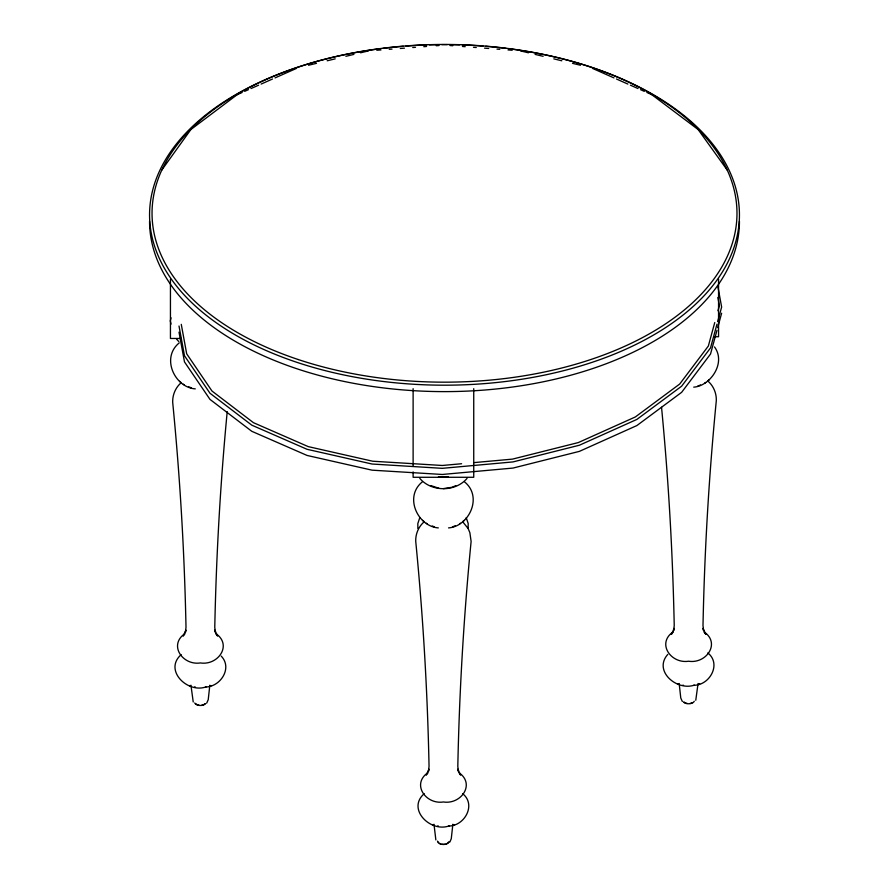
<?xml version="1.0" encoding="UTF-8"?>
<svg xmlns="http://www.w3.org/2000/svg" width="889" height="889" viewBox="0 0 889 889"><rect width="100%" height="100%" fill="white"/><g stroke="black" fill="none" stroke-linecap="round" stroke-linejoin="round"><path stroke-width="1.33" d="M227.217 411.618C220.361 483.316 216.271 555.269 214.771 627.267L215.36 632.346L214.849 630.101L217.594 636.057L215.816 633.579C232.596 644.981 218.127 665.717 200.392 662.938C182.656 665.717 168.188 644.981 184.968 633.579L183.19 636.057L185.934 630.101L185.423 632.346L186.001 627.267C184.468 552.191 180.023 477.171 172.699 402.428C172.399 395.116 175.433 387.715 180.978 382.903M209.826 685.208L208.226 699.721L206.648 703.21M452.868 824.247L451.268 838.749L449.856 842.039M698.054 683.497L695.776 700.254M459.446 773.441L460.624 775.086L457.879 769.141L458.391 771.374L457.813 766.296C459.346 691.22 463.791 616.199 471.114 541.457L469.87 532.689L468.125 528.499L468.192 523.543L466.225 517.642M171.044 317.784L170.321 320.962L171.044 324.129M714.756 322.518L708.355 346.032L679.696 384.037L635.335 416.963L578.294 442.578L512.464 459.124L473.97 462.613M717.945 310.772L719.368 305.538L717.89 297.504M716.979 324.163L710.533 347.877L681.63 386.193L636.891 419.408L579.372 445.233L512.997 461.924L442.278 468.336L372.047 464.025L307.072 449.301L251.798 425.164L209.982 393.249L184.479 355.744L179.011 326.007M717.701 321.529L721.635 307.049L717.912 286.769M716.979 330.308L710.533 354.022L681.63 392.338L636.891 425.553L579.372 451.379L512.997 468.07L442.278 474.47L372.047 470.17L307.072 455.446L251.798 431.309L209.982 399.394L184.479 361.89L179.011 332.153M717.701 327.674L721.635 313.195M419.797 517.642L417.83 523.543L417.863 528.488M161.687 170.199L190.935 129.438M667.795 654.382C653.004 670.917 676.829 691.197 694.331 685.141M467.069 478.371C455.435 492.128 431.421 492.128 419.786 478.371M448.534 527.899C468.892 526.532 483.149 496.918 464.569 481.905M693.72 387.148C710.233 386.093 726.391 362.956 714.5 346.932M181.178 654.637C163.443 670.139 187.568 693.676 206.104 686.864M424.209 793.677C406.484 809.179 430.609 832.704 449.145 825.892M179.245 342.876C160.665 357.889 174.922 387.504 195.28 388.871M422.286 481.905C403.706 496.918 417.963 526.532 438.321 527.899M424.02 521.932C418.475 526.755 415.43 534.145 415.741 541.457C423.064 616.199 427.509 691.22 429.043 766.296L428.465 771.374L428.976 769.141L426.231 775.086L428.009 772.608C411.229 784.009 425.687 804.745 443.422 801.978C461.169 804.745 475.626 784.009 458.846 772.608M190.802 129.583L237.352 94.545M463.125 521.21L464.28 520.354M708.3 380.459L709.455 379.603M459.502 523.932L460.446 523.232M704.688 383.181L705.633 382.481M455.312 525.721L452.479 526.921M700.499 384.981L697.665 386.17M237.074 94.712L242.13 92.478M244.664 91.356L248.464 89.667M250.998 88.544L258.588 85.188M261.122 84.066L272.512 79.021M275.045 77.899L296.559 68.364M455.768 485.661L452.145 487.261L443.422 488.617M205.481 687.008C220.505 686.93 232.796 667.983 221.205 656.093M693.698 685.297C709.778 685.452 721.724 663.916 707.822 652.926M448.512 826.037C464.591 826.203 476.537 804.667 462.647 793.677M308.505 65.253L316.517 63.33M327.196 60.774L335.197 58.863M345.877 56.307L353.889 54.396M360.567 52.795L368.579 50.884M210.215 685.875L211.438 685.586M698.443 684.152L699.654 683.863M453.257 824.903L454.468 824.614M461.591 463.736L442.333 465.48L372.691 461.224L308.261 446.622L253.443 422.675L211.982 391.027L186.69 353.833L181.267 324.341M376.803 50.262L381.003 49.94M389.238 49.317L392.038 49.095M400.294 48.473L404.462 48.15M412.729 47.528L415.507 47.317M423.775 46.684L426.553 46.472M436.21 45.739L438.977 45.528M448.467 476.971L438.388 476.971M714.423 336.742L718.556 336.742L718.556 279.002M181.356 338.465L170.444 338.465L170.444 279.335M450.023 45.528L452.79 45.739M462.447 46.472L465.225 46.684M473.493 47.317L476.271 47.528M484.538 48.15L488.706 48.473M496.962 49.095L499.762 49.317M507.997 49.94L512.197 50.262M677.562 683.863L678.785 684.152M682.896 685.141L683.519 685.297M194.669 686.864L195.302 687.008M189.346 685.586L190.557 685.875M432.387 824.614L433.599 824.903M437.71 825.892L438.344 826.037M520.421 50.884L528.433 52.795M535.111 54.396L543.123 56.307M553.803 58.863L561.804 60.774M572.483 63.33L580.495 65.253M438.91 488.272L431.087 485.661M191.335 387.882L188.501 386.693M434.377 526.921L432.321 525.966M592.441 68.364L613.955 77.899M616.488 79.021L627.878 84.066M630.412 85.188L638.002 88.544M640.536 89.667L644.336 91.356M646.87 92.478L651.926 94.712M422.575 520.354L423.731 521.21M426.409 523.232L427.353 523.932M183.367 384.192L184.312 384.904M179.545 381.314L180.7 382.181M651.648 94.545L698.198 129.583M708.022 381.181C713.567 386.004 716.601 393.394 716.301 400.717C708.978 475.448 704.533 550.469 702.999 625.545L703.577 630.623L703.066 628.39L705.81 634.335L704.032 631.857C720.812 643.258 706.344 664.005 688.608 661.227C670.873 664.005 656.404 643.258 673.184 631.857L671.406 634.335L674.151 628.39L673.64 630.623L674.229 625.545C672.717 552.669 668.528 479.838 661.538 407.273M462.836 521.932L468.125 528.499M178.878 341.643L176.744 339.331M682.352 701.488L680.774 698.009L679.174 683.497M698.065 129.438L727.313 170.199M193.224 701.977L190.946 685.208M435.854 839.927L433.988 824.247M473.737 388.66L473.737 477.282L413.118 477.282L413.118 471.892M413.118 388.66L413.118 466.281M508.864 48.739A294.937 170.277 0 0 1 688.43 310.628A294.937 170.277 0 0 1 200.57 310.628A294.937 170.277 0 0 1 380.136 48.739M382.826 48.406A294.937 170.277 0 0 1 403.25 46.306M406.006 46.095A294.937 170.277 0 0 1 426.676 44.95M429.42 44.861A294.937 170.277 0 0 1 439.033 44.661M441.766 44.639A294.937 170.277 0 0 1 447.234 44.639M449.967 44.661A294.937 170.277 0 0 1 459.58 44.861M462.324 44.95A294.937 170.277 0 0 1 482.994 46.095M485.75 46.306A294.937 170.277 0 0 1 506.174 48.406M739.437 221.339A294.937 170.277 0 0 1 444.5 391.616A294.937 170.277 0 0 1 149.563 221.339M448.434 842.116A5.178 2.989 0 0 1 447.912 842.839M447.089 843.461A5.178 2.989 0 0 1 446.011 843.928M444.767 844.228A5.178 2.989 0 0 1 442.089 844.228M440.833 843.928A5.178 2.989 0 0 1 439.766 843.461M438.944 842.839A5.178 2.989 0 0 1 438.421 842.116M449.089 842.005A5.867 3.389 0 0 1 439.277 843.528M438.355 842.816A5.867 3.389 0 0 1 437.566 841.127M694.276 701.254A5.867 3.389 0 0 1 689.375 703.732A5.867 3.389 0 0 1 683.53 702.077M692.275 702.71A5.178 2.989 0 0 1 689.953 703.477M687.275 703.477A5.178 2.989 0 0 1 684.13 702.088M204.87 703.81A5.178 2.989 0 0 1 201.725 705.199M199.047 705.199A5.178 2.989 0 0 1 195.902 703.81M205.47 703.788A5.867 3.389 0 0 1 199.625 705.455A5.867 3.389 0 0 1 194.724 702.977M298.26 359.545A292.481 168.866 0 0 0 736.981 213.316A292.481 168.866 0 0 0 298.26 67.075A292.481 168.866 0 0 0 298.26 359.545"/></g></svg>
